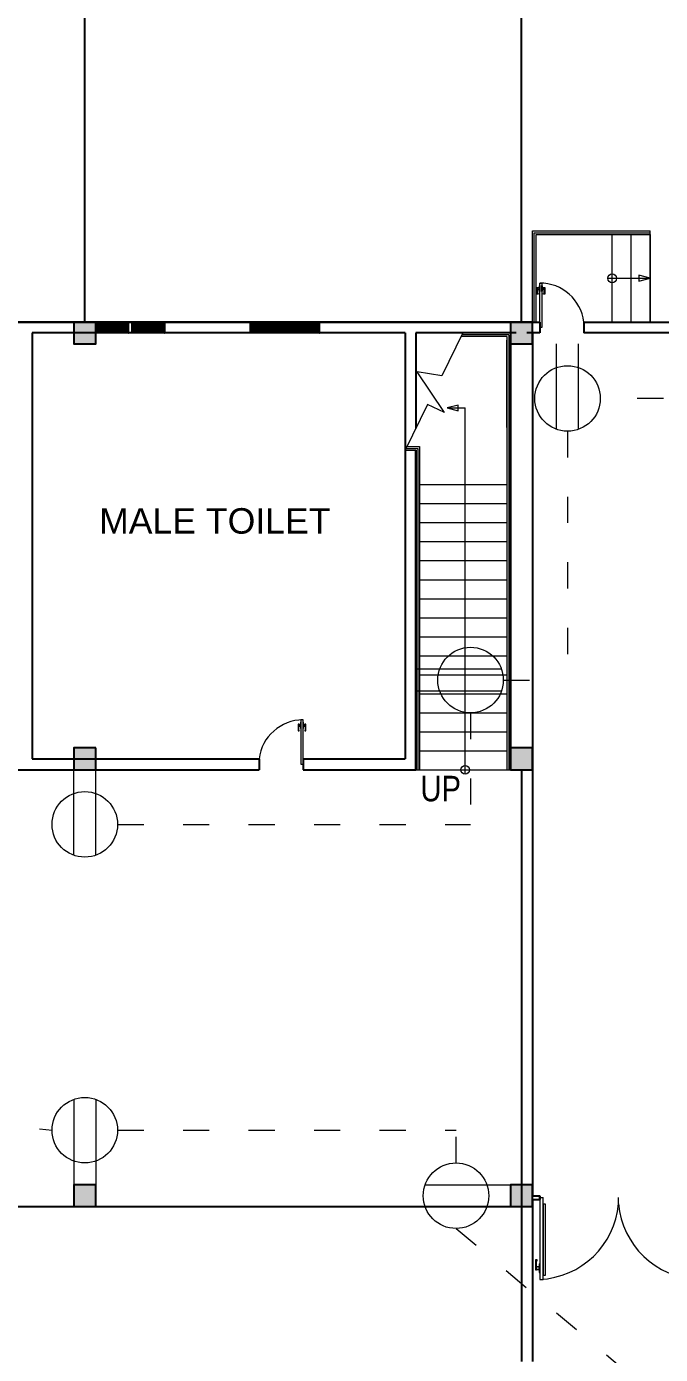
# Model space of a CAD drawing. Header units: millimetres. Extents: x 3339 to 2017737, y 4955 to 2748989.
# Drawn here: x 1141424 to 1150133, y 1294329 to 1312567 of the extents above; entities that cross this region are included whole.
import ezdxf

# ---------------------------------------------------------------- set-up
doc = ezdxf.new("R2010")
doc.units = ezdxf.units.MM
doc.header["$LTSCALE"] = 30
doc.linetypes.add('ACAD_ISO03W100', pattern=[30, 12, -18])
for name, color, linetype, lineweight in [('A-DETL-GENF', 92, 'Continuous', 13), ('A-DOOR', 31, 'Continuous', 13), ('outlet', 3, 'Continuous', 13), ('power lines', 3, 'ACAD_ISO03W100', 13), ('STAIR', 1, 'Continuous', 5), ('T-WAL', 4, 'Continuous', 5)]:
    doc.layers.add(name, color=color, linetype=linetype, lineweight=lineweight)
for name, color, linetype in [('DIM LINES', 7, 'Continuous'), ('TEXT', 7, 'Continuous'), ('window', 92, 'Continuous')]:
    doc.layers.add(name, color=color, linetype=linetype)
doc.styles.add('Arial Narrow', font='ARIALN.TTF', dxfattribs={"height": 200})
doc.styles.get("Standard").update_dxf_attribs({"font": 'arial.ttf'})
doc.dimstyles.new('GREEN', dxfattribs={"dimtxt": 1000, "dimasz": 600, "dimexe": 0.18, "dimexo": 0.0625, "dimgap": 0.09, "dimtad": 2, "dimdec": 0, "dimzin": 0, "dimdsep": 46, "dimtxsty": 'Standard', "dimblk": 'ARCHTICK', "dimcen": 0.09, "dimclrd": 3, "dimclre": 3, "dimclrt": 2, "dimadec": 0, "dimazin": 0, "dimtfac": 1, "dimtdec": 0, "dimtofl": 0, "dimtmove": 0, "dimatfit": 3, "dimfxl": 1, "dimtolj": 1, "dimtzin": 0, "dimarcsym": 0})
pattern_1 = [(45, (1135170.78853, 1237541.24652), (-0.08838834765, 0.08838834765), [])]

# ---------------------------------------------------------------- blocks, each defined once
blk = doc.blocks.new('_ArchTick')
at = {"color": 0, "linetype": 'ByBlock', "const_width": 0.15}
blk.add_lwpolyline([(-0.5, -0.5), (0.5, 0.5)], dxfattribs=at)
blk = doc.blocks.new('*D840')
at = {"layer": 'Defpoints', "color": 0, "transparency": 16777216}
for p in [(1226224, 1324539), (1136224, 1308509), (1226224, 1301709)]:
    blk.add_point(p, dxfattribs=at)
at = {"layer": 'DIM LINES', "color": 3, "linetype": 'ByBlock', "lineweight": -2, "transparency": 16777216}
for p, q in [((1136224, 1308509), (1136224, 1324539)), ((1136224, 1324539), (1226224, 1324539)), ((1226224, 1301709), (1226224, 1324539))]:
    blk.add_line(p, q, dxfattribs=at)
at = {"layer": 'DIM LINES', "color": 3, "lineweight": -2, "transparency": 16777216, "xscale": 600, "yscale": 600, "zscale": 600, "rotation": 180}
blk.add_blockref('_ArchTick', (1136224, 1324539), dxfattribs=at)
at = {"layer": 'DIM LINES', "color": 3, "lineweight": -2, "transparency": 16777216, "xscale": 600, "yscale": 600, "zscale": 600}
blk.add_blockref('_ArchTick', (1226224, 1324539), dxfattribs=at)
at = {"layer": 'DIM LINES', "color": 2, "transparency": 16777216, "insert": (1181224, 1325050), "char_height": 1000, "attachment_point": 5}
blk.add_mtext('\\A1;90000', dxfattribs=at)
blk = doc.blocks.new('*D841')
at = {"layer": 'Defpoints', "color": 0, "transparency": 16777216}
for p in [(1180224, 1319497), (1136224, 1308509), (1180224, 1289653)]:
    blk.add_point(p, dxfattribs=at)
at = {"layer": 'DIM LINES', "color": 3, "linetype": 'ByBlock', "lineweight": -2, "transparency": 16777216}
for p, q in [((1136224, 1308509), (1136224, 1319497)), ((1136224, 1319497), (1180224, 1319497)), ((1180224, 1289654), (1180224, 1319497))]:
    blk.add_line(p, q, dxfattribs=at)
at = {"layer": 'DIM LINES', "color": 3, "lineweight": -2, "transparency": 16777216, "xscale": 600, "yscale": 600, "zscale": 600, "rotation": 180}
blk.add_blockref('_ArchTick', (1136224, 1319497), dxfattribs=at)
at = {"layer": 'DIM LINES', "color": 3, "lineweight": -2, "transparency": 16777216, "xscale": 600, "yscale": 600, "zscale": 600}
blk.add_blockref('_ArchTick', (1180224, 1319497), dxfattribs=at)
at = {"layer": 'DIM LINES', "color": 2, "transparency": 16777216, "insert": (1158224, 1320008), "char_height": 1000, "attachment_point": 5}
blk.add_mtext('\\A1;44000', dxfattribs=at)
blk = doc.blocks.new('*D550')
at = {"layer": 'Defpoints', "color": 0, "transparency": 16777216}
for p in [(1142224, 1316216), (1136224, 1308509), (1142224, 1308509)]:
    blk.add_point(p, dxfattribs=at)
at = {"layer": 'DIM LINES', "color": 3, "linetype": 'ByBlock', "lineweight": -2, "transparency": 16777216}
for p, q in [((1136224, 1308509), (1136224, 1316216)), ((1136224, 1316216), (1142224, 1316216)), ((1142224, 1308509), (1142224, 1316216))]:
    blk.add_line(p, q, dxfattribs=at)
at = {"layer": 'DIM LINES', "color": 3, "lineweight": -2, "transparency": 16777216, "xscale": 600, "yscale": 600, "zscale": 600, "rotation": 180}
blk.add_blockref('_ArchTick', (1136224, 1316216), dxfattribs=at)
at = {"layer": 'DIM LINES', "color": 3, "lineweight": -2, "transparency": 16777216, "xscale": 600, "yscale": 600, "zscale": 600}
blk.add_blockref('_ArchTick', (1142224, 1316216), dxfattribs=at)
at = {"layer": 'DIM LINES', "color": 2, "transparency": 16777216, "insert": (1139224, 1316727), "char_height": 1000, "attachment_point": 5}
blk.add_mtext('\\A1;6000', dxfattribs=at)
blk = doc.blocks.new('*D551')
at = {"layer": 'Defpoints', "color": 0, "transparency": 16777216}
for p in [(1148224, 1316216), (1142224, 1308509), (1148224, 1308509)]:
    blk.add_point(p, dxfattribs=at)
at = {"layer": 'DIM LINES', "color": 3, "linetype": 'ByBlock', "lineweight": -2, "transparency": 16777216}
for p, q in [((1142224, 1308509), (1142224, 1316216)), ((1142224, 1316216), (1148224, 1316216)), ((1148224, 1308509), (1148224, 1316216))]:
    blk.add_line(p, q, dxfattribs=at)
at = {"layer": 'DIM LINES', "color": 3, "lineweight": -2, "transparency": 16777216, "xscale": 600, "yscale": 600, "zscale": 600, "rotation": 180}
blk.add_blockref('_ArchTick', (1142224, 1316216), dxfattribs=at)
at = {"layer": 'DIM LINES', "color": 3, "lineweight": -2, "transparency": 16777216, "xscale": 600, "yscale": 600, "zscale": 600}
blk.add_blockref('_ArchTick', (1148224, 1316216), dxfattribs=at)
at = {"layer": 'DIM LINES', "color": 2, "transparency": 16777216, "insert": (1145224, 1316727), "char_height": 1000, "attachment_point": 5}
blk.add_mtext('\\A1;6000', dxfattribs=at)
blk = doc.blocks.new('*D552')
at = {"layer": 'Defpoints', "color": 0, "transparency": 16777216}
for p in [(1154224, 1316216), (1148224, 1308509), (1154224, 1308509)]:
    blk.add_point(p, dxfattribs=at)
at = {"layer": 'DIM LINES', "color": 3, "linetype": 'ByBlock', "lineweight": -2, "transparency": 16777216}
for p, q in [((1148224, 1308509), (1148224, 1316216)), ((1148224, 1316216), (1154224, 1316216)), ((1154224, 1308509), (1154224, 1316216))]:
    blk.add_line(p, q, dxfattribs=at)
at = {"layer": 'DIM LINES', "color": 3, "lineweight": -2, "transparency": 16777216, "xscale": 600, "yscale": 600, "zscale": 600, "rotation": 180}
blk.add_blockref('_ArchTick', (1148224, 1316216), dxfattribs=at)
at = {"layer": 'DIM LINES', "color": 3, "lineweight": -2, "transparency": 16777216, "xscale": 600, "yscale": 600, "zscale": 600}
blk.add_blockref('_ArchTick', (1154224, 1316216), dxfattribs=at)
at = {"layer": 'DIM LINES', "color": 2, "transparency": 16777216, "insert": (1151224, 1316727), "char_height": 1000, "attachment_point": 5}
blk.add_mtext('\\A1;6000', dxfattribs=at)
blk = doc.blocks.new('outet')
at = {"layer": 'outlet', "linetype": 'ByBlock'}
for p, q in [((151671, 60292), (151671, 59118)), ((151971, 60292), (151971, 59118))]:
    blk.add_line(p, q, dxfattribs=at)
blk.add_circle((151821, 59868), 450, dxfattribs=at)

msp = doc.modelspace()

# ---------------------------------------------------------------- hatches: boundary and pattern name
h = msp.add_hatch(color=2)
h.dxf.hatch_style = 1
h.paths.add_polyline_path([(1142374.279, 1308509.357), (1142074.279, 1308509.357), (1142074.279, 1308209.357), (1142374.279, 1308209.357)])
h = msp.add_hatch(color=2)
h.dxf.hatch_style = 1
h.paths.add_polyline_path([(1148374.279, 1308509.357), (1148074.279, 1308509.357), (1148074.279, 1308209.357), (1148374.279, 1308209.357)])
h = msp.add_hatch(color=2)
h.dxf.hatch_style = 1
h.paths.add_polyline_path([(1142374.279, 1302659.357), (1142074.279, 1302659.357), (1142074.279, 1302359.357), (1142374.279, 1302359.357)])
h = msp.add_hatch(color=2)
h.dxf.hatch_style = 1
h.paths.add_polyline_path([(1148374.279, 1302659.357), (1148074.279, 1302659.357), (1148074.279, 1302359.357), (1148374.279, 1302359.357)])
h = msp.add_hatch(color=2)
h.dxf.hatch_style = 1
h.paths.add_polyline_path([(1142374.279, 1296659.357), (1142074.279, 1296659.357), (1142074.279, 1296359.357), (1142374.279, 1296359.357)])
h = msp.add_hatch(color=2)
h.dxf.hatch_style = 1
h.paths.add_polyline_path([(1148374.279, 1296659.357), (1148074.279, 1296659.357), (1148074.279, 1296359.357), (1148374.279, 1296359.357)])
at = {"layer": 'window'}
h = msp.add_hatch(dxfattribs=at)
h.set_pattern_fill('ANSI31', color=256)
h.set_pattern_definition(pattern_1)
h.paths.add_polyline_path([(1142824.279, 1308509.357), (1142374.279, 1308509.357), (1142374.279, 1308359.357), (1142824.279, 1308359.357)])
h = msp.add_hatch(dxfattribs=at)
h.set_pattern_fill('ANSI31', color=256)
h.set_pattern_definition(pattern_1)
h.paths.add_polyline_path([(1143324.279, 1308509.357), (1142874.279, 1308509.357), (1142874.279, 1308359.357), (1143324.279, 1308359.357)])
h = msp.add_hatch(dxfattribs=at)
h.set_pattern_fill('ANSI31', color=256)
h.set_pattern_definition([(45, (1140420.78854, 1237541.24652), (-0.08838834765, 0.08838834765), [])])
h.paths.add_polyline_path([(1145449.279, 1308509.357), (1144499.279, 1308509.357), (1144499.279, 1308359.357), (1145449.279, 1308359.357)])

# ---------------------------------------------------------------- linework, layer by layer
for p, q in [((1148224.279, 1308509.357), (1136224.279, 1308509.357)), ((1142224.279, 1308509.357), (1142374.279, 1308509.357)), ((1142374.279, 1308509.357), (1142374.279, 1308359.357)), ((1148074.279, 1308434.357), (1148074.279, 1302359.357)), ((1148374.279, 1308359.357), (1148374.279, 1308509.357)), ((1148374.279, 1308509.357), (1148474.279, 1308509.357)), ((1148474.279, 1308509.357), (1148474.279, 1308359.357)), ((1149080.155, 1308509.357), (1149080.155, 1308359.357)), ((1146149.279, 1308359.357), (1141499.279, 1308359.357)), ((1141499.279, 1308359.357), (1141499.279, 1302509.357)), ((1143324.279, 1308359.357), (1142374.279, 1308359.357)), ((1146624.279, 1308359.357), (1146149.279, 1308359.357)), ((1148149.279, 1308359.357), (1146774.279, 1308359.357)), ((1148474.279, 1308359.357), (1148299.279, 1308359.357)), ((1179218.404, 1308359.357), (1149080.155, 1308359.357)), ((1146774.279, 1302359.357), (1146774.279, 1306748.246)), ((1144556.779, 1302509.357), (1144618.404, 1302509.357)), ((1144618.404, 1302509.357), (1144618.404, 1302359.357)), ((1144556.779, 1302359.357), (1144618.404, 1302359.357)), ((1139224.279, 1296359.357), (1148224.279, 1296359.357))]:
    msp.add_line(p, q)
at = {"color": 0}
for p, q in [((1136224.279, 1308509.357), (1148474.279, 1308509.357)), ((1136224.279, 1308509.357), (1146224.279, 1308509.357)), ((1136224.279, 1308509.357), (1142224.279, 1308509.357)), ((1148074.279, 1308434.357), (1148074.279, 1302359.357)), ((1149080.155, 1308509.357), (1158174.279, 1308509.357)), ((1146624.279, 1308359.357), (1146624.279, 1302509.357)), ((1146774.279, 1308359.357), (1146774.279, 1307052.728)), ((1148374.279, 1308359.357), (1148374.279, 1296509.357)), ((1146774.279, 1306748.246), (1146774.279, 1302359.357)), ((1141499.279, 1302509.357), (1144585.279, 1302509.357)), ((1145224.279, 1302509.357), (1146624.279, 1302509.357)), ((1145224.279, 1302509.357), (1145224.279, 1302359.357)), ((1145224.279, 1302509.357), (1145224.279, 1302359.357)), ((1145224.279, 1302509.357), (1145224.279, 1302359.357)), ((1139305.155, 1302359.357), (1144556.779, 1302359.357)), ((1145224.279, 1302359.357), (1146774.279, 1302359.357)), ((1148224.279, 1302359.357), (1148224.279, 1296459.357)), ((1148224.279, 1296459.357), (1148224.279, 1294230.977)), ((1148374.279, 1296509.357), (1148474.279, 1296509.357)), ((1148374.279, 1296459.357), (1148374.279, 1294232.102)), ((1148374.279, 1296459.357), (1148474.279, 1296459.357)), ((1148374.279, 1296459.357), (1148474.279, 1296459.357)), ((1148474.279, 1296459.357), (1148474.279, 1296509.357)), ((1148474.279, 1296509.357), (1148474.279, 1296459.357))]:
    msp.add_line(p, q, dxfattribs=at)
for points in [[(1142374.279, 1308509.357), (1142074.279, 1308509.357), (1142074.279, 1308209.357), (1142374.279, 1308209.357), (1142374.279, 1308509.357)], [(1148374.279, 1308509.357), (1148074.279, 1308509.357), (1148074.279, 1308209.357), (1148374.279, 1308209.357), (1148374.279, 1308509.357)], [(1142374.279, 1302659.357), (1142074.279, 1302659.357), (1142074.279, 1302359.357), (1142374.279, 1302359.357), (1142374.279, 1302659.357)], [(1148374.279, 1302659.357), (1148074.279, 1302659.357), (1148074.279, 1302359.357), (1148374.279, 1302359.357), (1148374.279, 1302659.357)], [(1142374.279, 1296659.357), (1142074.279, 1296659.357), (1142074.279, 1296359.357), (1142374.279, 1296359.357), (1142374.279, 1296659.357)], [(1148374.279, 1296659.357), (1148074.279, 1296659.357), (1148074.279, 1296359.357), (1148374.279, 1296359.357), (1148374.279, 1296659.357)]]:
    msp.add_lwpolyline(points, close=True)
at = {"layer": 'A-DETL-GENF'}
for p, q in [((1148436.179, 1308955.57), (1148436.179, 1308984.145)), ((1148436.179, 1308984.145), (1148445.704, 1308984.145)), ((1148436.179, 1308893.765), (1148436.179, 1308955.57)), ((1148436.179, 1308955.57), (1148444.765, 1308955.57)), ((1148445.704, 1308955.57), (1148436.179, 1308955.57)), ((1148444.765, 1308955.57), (1148444.765, 1308902.655)), ((1148445.704, 1308984.145), (1148445.704, 1308955.57)), ((1148445.704, 1308957.951), (1148445.704, 1308981.764)), ((1148445.704, 1308981.764), (1148469.517, 1308981.764)), ((1148469.517, 1308957.951), (1148445.704, 1308957.951)), ((1148469.517, 1309007.957), (1148474.279, 1309012.72)), ((1148469.517, 1308931.757), (1148469.517, 1309007.957)), ((1148469.517, 1308981.764), (1148469.517, 1308957.951)), ((1148474.279, 1309012.72), (1148474.279, 1308926.995)), ((1148504.279, 1309012.72), (1148509.042, 1309007.957)), ((1148504.279, 1308926.995), (1148504.279, 1309012.72)), ((1148509.042, 1309007.957), (1148509.042, 1308931.757)), ((1148509.042, 1308957.951), (1148509.042, 1308981.764)), ((1148509.042, 1308981.764), (1148532.854, 1308981.764)), ((1148532.854, 1308957.951), (1148509.042, 1308957.951)), ((1148532.854, 1308955.57), (1148532.854, 1308984.145)), ((1148532.854, 1308984.145), (1148542.379, 1308984.145)), ((1148532.854, 1308981.764), (1148532.854, 1308957.951)), ((1148542.379, 1308955.57), (1148532.854, 1308955.57)), ((1148533.794, 1308902.655), (1148533.794, 1308955.57)), ((1148533.794, 1308955.57), (1148542.379, 1308955.57)), ((1148542.379, 1308984.145), (1148542.379, 1308955.57)), ((1148542.379, 1308955.57), (1148542.379, 1308893.765)), ((1148444.765, 1308902.655), (1148436.179, 1308894.07)), ((1148450.55, 1308893.765), (1148436.179, 1308893.765)), ((1148444.765, 1308902.655), (1148450.55, 1308902.655)), ((1148450.55, 1308902.655), (1148450.55, 1308893.765)), ((1148474.279, 1308926.995), (1148469.517, 1308931.757)), ((1148509.042, 1308931.757), (1148504.279, 1308926.995)), ((1148528.009, 1308893.765), (1148528.009, 1308902.655)), ((1148528.009, 1308902.655), (1148533.794, 1308902.655)), ((1148542.379, 1308893.765), (1148528.009, 1308893.765)), ((1148533.794, 1308902.655), (1148542.379, 1308894.07)), ((1145165.704, 1302984.145), (1145156.179, 1302984.145)), ((1145156.179, 1302984.145), (1145156.179, 1302955.57)), ((1145164.765, 1302955.57), (1145156.179, 1302955.57)), ((1145156.179, 1302955.57), (1145156.179, 1302893.765)), ((1145156.179, 1302955.57), (1145165.704, 1302955.57)), ((1145164.765, 1302902.655), (1145164.765, 1302955.57)), ((1145165.704, 1302955.57), (1145165.704, 1302984.145)), ((1145189.517, 1302981.764), (1145165.704, 1302981.764)), ((1145165.704, 1302981.764), (1145165.704, 1302957.951)), ((1145165.704, 1302957.951), (1145189.517, 1302957.951)), ((1145194.279, 1303012.72), (1145189.517, 1303007.957)), ((1145189.517, 1303007.957), (1145189.517, 1302931.757)), ((1145189.517, 1302957.951), (1145189.517, 1302981.764)), ((1145189.517, 1302931.757), (1145194.279, 1302926.995)), ((1145194.279, 1302926.995), (1145194.279, 1303012.72)), ((1145224.279, 1303012.72), (1145224.279, 1302926.995)), ((1145229.042, 1303007.957), (1145224.279, 1303012.72)), ((1145224.279, 1302926.995), (1145229.042, 1302931.757)), ((1145229.042, 1302931.757), (1145229.042, 1303007.957)), ((1145252.854, 1302981.764), (1145229.042, 1302981.764)), ((1145229.042, 1302981.764), (1145229.042, 1302957.951)), ((1145229.042, 1302957.951), (1145252.854, 1302957.951)), ((1145262.379, 1302984.145), (1145252.854, 1302984.145)), ((1145252.854, 1302984.145), (1145252.854, 1302955.57)), ((1145252.854, 1302957.951), (1145252.854, 1302981.764)), ((1145252.854, 1302955.57), (1145262.379, 1302955.57)), ((1145262.379, 1302955.57), (1145253.794, 1302955.57)), ((1145253.794, 1302955.57), (1145253.794, 1302902.655)), ((1145262.379, 1302955.57), (1145262.379, 1302984.145)), ((1145262.379, 1302893.765), (1145262.379, 1302955.57)), ((1145164.765, 1302902.655), (1145156.179, 1302894.07)), ((1145156.179, 1302893.765), (1145170.55, 1302893.765)), ((1145170.55, 1302902.655), (1145164.765, 1302902.655)), ((1145170.55, 1302893.765), (1145170.55, 1302902.655)), ((1145253.794, 1302902.655), (1145248.009, 1302902.655)), ((1145248.009, 1302902.655), (1145248.009, 1302893.765)), ((1145248.009, 1302893.765), (1145262.379, 1302893.765)), ((1145253.794, 1302902.655), (1145262.379, 1302894.07)), ((1148519.279, 1296393.299), (1148519.279, 1295419.049)), ((1148553.029, 1296393.299), (1148519.279, 1296393.299)), ((1148553.029, 1295419.049), (1148553.029, 1296393.299)), ((1148417.129, 1295628.184), (1148417.129, 1295535.476)), ((1148438.685, 1295628.184), (1148417.129, 1295628.184)), ((1148430.007, 1295614.848), (1148417.129, 1295627.726)), ((1148417.129, 1295535.476), (1148430.007, 1295535.476)), ((1148431.417, 1295535.476), (1148417.129, 1295535.476)), ((1148417.129, 1295535.476), (1148417.129, 1295492.614)), ((1148417.129, 1295492.614), (1148431.417, 1295492.614)), ((1148430.007, 1295535.476), (1148430.007, 1295614.848)), ((1148430.007, 1295614.848), (1148438.685, 1295614.848)), ((1148431.417, 1295492.614), (1148431.417, 1295535.476)), ((1148431.417, 1295531.904), (1148431.417, 1295496.186)), ((1148467.136, 1295531.904), (1148431.417, 1295531.904)), ((1148431.417, 1295496.186), (1148467.136, 1295496.186)), ((1148438.685, 1295614.848), (1148438.685, 1295628.184)), ((1148474.279, 1295578.339), (1148467.136, 1295571.195)), ((1148467.136, 1295571.195), (1148467.136, 1295456.895)), ((1148467.136, 1295496.186), (1148467.136, 1295531.904)), ((1148467.136, 1295456.895), (1148474.279, 1295449.751)), ((1148474.279, 1295449.751), (1148474.279, 1295578.339)), ((1148519.279, 1295419.049), (1148553.029, 1295419.049))]:
    msp.add_line(p, q, dxfattribs=at)
at = {"layer": 'A-DOOR', "lineweight": 18}
for p, q in [((1148474.279, 1308434.357), (1148474.279, 1309044.857)), ((1148474.279, 1309044.857), (1148504.279, 1309044.857)), ((1148504.279, 1309044.857), (1148504.279, 1308434.357)), ((1148504.279, 1308434.357), (1148474.279, 1308434.357)), ((1145224.279, 1303044.857), (1145194.279, 1303044.857)), ((1145194.279, 1303044.857), (1145194.279, 1302434.357)), ((1145224.279, 1302434.357), (1145224.279, 1303044.857)), ((1145194.279, 1302434.357), (1145224.279, 1302434.357)), ((1145224.279, 1302434.357), (1145224.279, 1302509.357)), ((1148474.279, 1296484.357), (1148474.279, 1295359.357)), ((1148474.279, 1296484.357), (1148519.279, 1296484.357)), ((1148519.279, 1295359.357), (1148519.279, 1296484.357)), ((1148474.279, 1295359.357), (1148519.279, 1295359.357))]:
    msp.add_line(p, q, dxfattribs=at)
at = {"layer": 'A-DOOR'}
msp.add_line((1149556.529, 1296399.649), (1149556.529, 1296484.357), dxfattribs=at)
for centre, radius, start, end in [((1148474.279, 1308434.357), 610.5, 7.05662, 90), ((1145224.279, 1302434.357), 610.5, 90, 172.94338), ((1148420.643, 1296498.253), 1140.158, 272.6963499, 355.038693), ((1150692.416, 1296498.253), 1140.158, 184.961307, 267.3036501)]:
    msp.add_arc(centre, radius, start, end, dxfattribs=at)
at = {"layer": 'outlet', "linetype": 'ByBlock'}
for p, q in [((1148706.345, 1307035.093), (1148706.345, 1308209.357)), ((1149006.345, 1307035.093), (1149006.345, 1308209.357)), ((1142074.279, 1301185.093), (1142074.279, 1302359.357)), ((1142374.279, 1301185.093), (1142374.279, 1302359.357))]:
    msp.add_line(p, q, dxfattribs=at)
for centre in [(1148856.345, 1307459.357), (1142224.279, 1301609.357)]:
    msp.add_circle(centre, 450, dxfattribs=at)
at = {"layer": 'power lines'}
for p, q in [((1153774.279, 1307459.357), (1149306.345, 1307459.357)), ((1148856.345, 1307009.357), (1148856.345, 1303591.244)), ((1147974.279, 1303591.244), (1148856.345, 1303591.244)), ((1147524.279, 1303141.244), (1147524.279, 1301609.357)), ((1142674.279, 1301609.357), (1147524.279, 1301609.357)), ((1137124.279, 1297887.227), (1141774.279, 1297409.357)), ((1142674.279, 1297409.357), (1147324.279, 1297409.357)), ((1147324.279, 1296959.357), (1147324.279, 1297409.357)), ((1147324.279, 1296059.357), (1159774.279, 1285609.357))]:
    msp.add_line(p, q, dxfattribs=at)
at = {"layer": 'STAIR', "color": 244, "linetype": 'ByBlock', "true_color": 0x991b1e}
for p, q in [((1149468.724, 1308509.357), (1149468.724, 1309709.357)), ((1149729.835, 1308509.357), (1149729.835, 1309709.357)), ((1149990.946, 1308509.357), (1149990.946, 1309759.357)), ((1146824.279, 1302359.357), (1148074.279, 1302359.357))]:
    msp.add_line(p, q, dxfattribs=at)
at = {"layer": 'STAIR'}
for p, q in [((1149990.946, 1309709.357), (1149990.946, 1308509.357)), ((1147417.978, 1308359.357), (1147127.217, 1307769.147)), ((1148024.279, 1308309.357), (1147393.346, 1308309.357)), ((1148049.279, 1308334.357), (1147405.662, 1308334.357)), ((1148074.279, 1308359.357), (1147417.978, 1308359.357)), ((1147164.486, 1307265.164), (1146791.144, 1307823.746)), ((1146934.701, 1307378.365), (1146624.279, 1306748.246)), ((1148074.279, 1302359.357), (1148224.279, 1302359.357)), ((1148074.279, 1302359.26), (1148074.279, 1302359.357))]:
    msp.add_line(p, q, dxfattribs=at)
at = {"layer": 'STAIR', "color": 1}
for p, q in [((1149990.946, 1309109.357), (1149837.548, 1309151.322)), ((1149837.548, 1309151.322), (1149837.548, 1309070.558)), ((1149408.344, 1309109.357), (1149990.946, 1309109.357)), ((1149837.548, 1309070.558), (1149990.946, 1309109.357)), ((1147354.031, 1307368.991), (1147200.633, 1307330.191)), ((1147200.633, 1307330.191), (1147449.279, 1307330.191)), ((1147200.633, 1307330.191), (1147354.031, 1307288.226)), ((1147354.031, 1307288.226), (1147354.031, 1307368.991)), ((1147449.279, 1302298.978), (1147449.279, 1307330.191))]:
    msp.add_line(p, q, dxfattribs=at)
at = {"layer": 'STAIR'}
for points in [[(1147127.217, 1307769.147), (1146791.144, 1307823.746)], [(1147164.486, 1307265.164), (1146934.701, 1307378.365)]]:
    msp.add_lwpolyline(points, dxfattribs=at)
at = {"layer": 'STAIR', "color": 1}
for centre in [(1149468.724, 1309109.357), (1147449.279, 1302359.357)]:
    msp.add_circle(centre, 60.379, dxfattribs=at)
at = {"layer": 'T-WAL', "color": 244, "linetype": 'ByBlock', "true_color": 0x991b1e}
for p, q in [((1148374.279, 1309759.357), (1149990.946, 1309759.357)), ((1148374.279, 1308509.357), (1148374.279, 1309759.357)), ((1148399.279, 1309734.357), (1149990.946, 1309734.357)), ((1148399.279, 1308509.357), (1148399.279, 1309734.357)), ((1148424.279, 1309709.357), (1149990.946, 1309709.357)), ((1148424.279, 1308509.357), (1148424.279, 1309709.357)), ((1148074.279, 1308434.357), (1148074.279, 1302359.357)), ((1148374.279, 1308509.357), (1148424.279, 1308509.357)), ((1148024.279, 1308309.357), (1148024.279, 1302359.357)), ((1148024.279, 1307059.357), (1148024.279, 1308259.357)), ((1148049.279, 1308334.357), (1148049.279, 1302359.357)), ((1148024.279, 1307601.024), (1148024.279, 1306401.024)), ((1146636.595, 1306773.246), (1146799.279, 1306773.246)), ((1146648.911, 1306798.246), (1146824.279, 1306798.246)), ((1146799.279, 1306773.246), (1146799.279, 1302359.357)), ((1146824.279, 1306798.246), (1146824.279, 1302359.357)), ((1146624.279, 1306748.246), (1146774.279, 1306748.246)), ((1146774.279, 1306748.246), (1146774.279, 1302359.357)), ((1146824.279, 1306276.024), (1148024.279, 1306276.024)), ((1146824.279, 1306014.913), (1148024.279, 1306014.913)), ((1146824.279, 1305753.802), (1148024.279, 1305753.802)), ((1146824.279, 1305492.691), (1148024.279, 1305492.691)), ((1146824.279, 1305231.58), (1148024.279, 1305231.58)), ((1146824.279, 1304970.469), (1148024.279, 1304970.469)), ((1146824.279, 1304709.357), (1148024.279, 1304709.357)), ((1146824.279, 1304448.246), (1148024.279, 1304448.246)), ((1146824.279, 1304187.135), (1148024.279, 1304187.135)), ((1146824.279, 1303926.024), (1148024.279, 1303926.024)), ((1146824.279, 1303664.913), (1148024.279, 1303664.913)), ((1146824.279, 1303403.802), (1148024.279, 1303403.802)), ((1146824.279, 1303142.691), (1148024.279, 1303142.691)), ((1146824.279, 1302881.58), (1148024.279, 1302881.58)), ((1146824.279, 1302620.469), (1148024.279, 1302620.469)), ((1146774.279, 1302359.357), (1146824.279, 1302359.357))]:
    msp.add_line(p, q, dxfattribs=at)
at = {"layer": 'window'}
for p, q in [((1142374.279, 1308359.357), (1142374.279, 1308509.357)), ((1142824.279, 1308359.357), (1142824.279, 1308509.357)), ((1142874.279, 1308359.357), (1142874.279, 1308509.357)), ((1143324.279, 1308359.357), (1143324.279, 1308509.357)), ((1144499.279, 1308359.357), (1144499.279, 1308509.357)), ((1145449.279, 1308359.357), (1145449.279, 1308509.357))]:
    msp.add_line(p, q, dxfattribs=at)

# ---------------------------------------------------------------- block references
for p, rotation in [((1087656.168, 1455412.387), 270), ((1207192.39, 1144688.214), 90)]:
    msp.add_blockref('outet', p, dxfattribs=dict(rotation=rotation))
msp.add_blockref('outet', (990403.136, 1237541.247))

# ---------------------------------------------------------------- texts
at = {"layer": 'STAIR', "color": 1, "insert": (1146835.661, 1302276.29), "char_height": 350, "attachment_point": 1, "style": 'Arial Narrow'}
msp.add_mtext_dynamic_manual_height_columns('UP', width=800.09192, gutter_width=1, heights=[136.329], dxfattribs=at)
at = {"layer": 'TEXT', "insert": (1142307.791, 1305952.484), "char_height": 350, "attachment_point": 1}
msp.add_mtext_dynamic_manual_height_columns('\\pxqc;MALE TOILET', width=3404.82886, gutter_width=0, heights=[1406.025], dxfattribs=at)

# ---------------------------------------------------------------- dimensions: what is measured, and where the dimension line sits
at = {"layer": 'DIM LINES', "color": 0}
for base, p1, p2, picture, middle in [((1226224.279, 1324539.298), (1136224.279, 1308509.357), (1226224.279, 1301709.357), '*D840', (1181224.279, 1325049.961)), ((1180224.279, 1319496.948), (1136224.279, 1308509.357), (1180224.279, 1289653.482), '*D841', (1158224.279, 1320007.611)), ((1142224.279, 1316215.99), (1136224.279, 1308509.357), (1142224.279, 1308509.357), '*D550', (1139224.279, 1316726.652)), ((1148224.279, 1316215.99), (1142224.279, 1308509.357), (1148224.279, 1308509.357), '*D551', (1145224.279, 1316726.652)), ((1154224.279, 1316216.17), (1148224.279, 1308509.357), (1154224.279, 1308509.357), '*D552', (1151224.279, 1316726.832))]:
    dim = msp.add_linear_dim(base=base, p1=p1, p2=p2, dimstyle='GREEN', dxfattribs=at)
    dim.commit()
    dim.dimension.update_dxf_attribs({"geometry": picture, "text_midpoint": middle})

doc.saveas('drawing.dxf')
